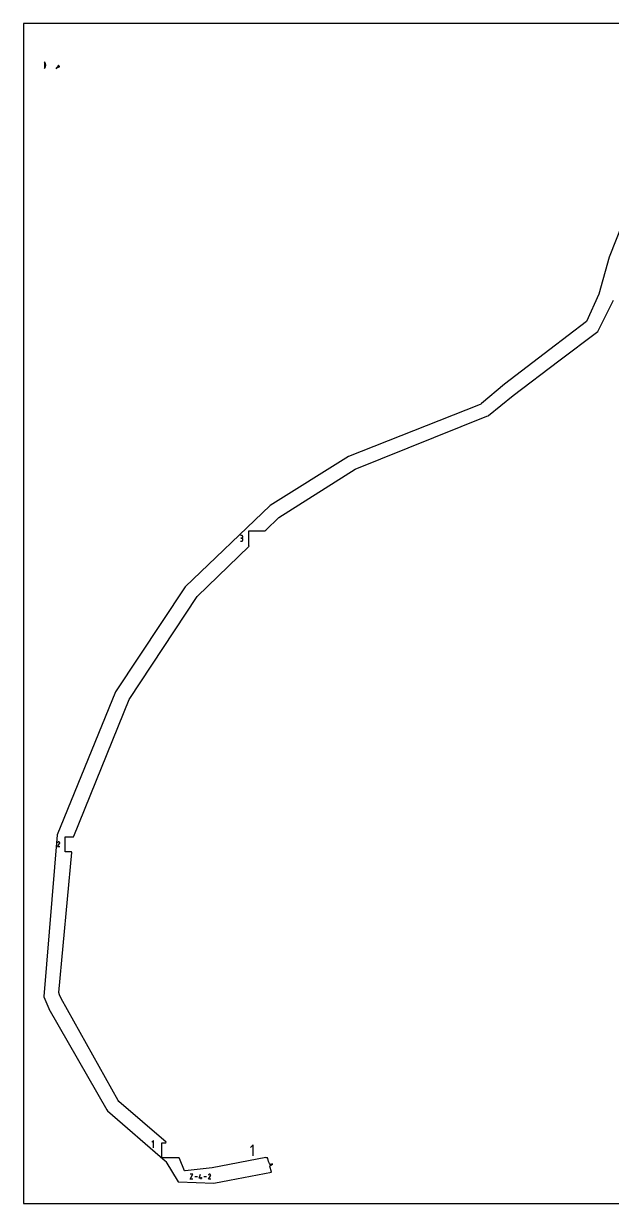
# Model space of a CAD drawing. Extents: x 0 to 40, y 0 to 40.
# Drawn here: x 0 to 19.93, y 0 to 40 of the extents above; entities that cross this region are included whole.
import ezdxf

# ---------------------------------------------------------------- set-up
doc = ezdxf.new("R2010")
doc.units = 0

msp = doc.modelspace()

# ---------------------------------------------------------------- linework, layer by layer
at = {"layer": 'annotation', "color": 1}
for p, q in [((0.715321, 38.59273), (0.713814, 38.594909)), ((0.716828, 38.594909), (0.715321, 38.59273)), ((0.715321, 38.592905), (0.715321, 38.590391)), ((0.720993, 38.59265), (0.718522, 38.59265)), ((0.722686, 38.591395), (0.723688, 38.594909)), ((0.725195, 38.591395), (0.722686, 38.591395)), ((0.724443, 38.590391), (0.724443, 38.592398)), ((0.72936, 38.59265), (0.72689, 38.59265)), ((0.731054, 38.591395), (0.732055, 38.594909)), ((0.733562, 38.591395), (0.731054, 38.591395)), ((0.73281, 38.590391), (0.73281, 38.592398)), ((0.734521, 38.589838), (0.738333, 38.603207)), ((0.744066, 38.589838), (0.734521, 38.589838)), ((0.741205, 38.586016), (0.741205, 38.593651)), ((1.176885, 38.546998), (1.179385, 38.551501)), ((1.179385, 38.551501), (1.176885, 38.551501)), ((1.179385, 38.546998), (1.176885, 38.546998)), ((1.183536, 38.549249), (1.181074, 38.549249)), ((1.185224, 38.547999), (1.186222, 38.551501)), ((1.187724, 38.547999), (1.185224, 38.547999)), ((1.186975, 38.546998), (1.186975, 38.548998)), ((1.191875, 38.549249), (1.189413, 38.549249)), ((1.194563, 38.551496), (1.193563, 38.551496)), ((1.193563, 38.546998), (1.194563, 38.546998)), ((1.194563, 38.549496), (1.194062, 38.549496)), ((1.194062, 38.549496), (1.194563, 38.549496)), ((1.194743, 38.551479), (1.194563, 38.551496)), ((1.194563, 38.549496), (1.194743, 38.549512)), ((1.194743, 38.54948), (1.194563, 38.549496)), ((1.194563, 38.549496), (1.194563, 38.549496)), ((1.194563, 38.546998), (1.194743, 38.547014)), ((1.194563, 38.546998), (1.194563, 38.546998)), ((1.194912, 38.551433), (1.194743, 38.551479)), ((1.194743, 38.549512), (1.194912, 38.549558)), ((1.194912, 38.549433), (1.194743, 38.54948)), ((1.194743, 38.547014), (1.194912, 38.547061)), ((1.195068, 38.551359), (1.194912, 38.551433)), ((1.194912, 38.549558), (1.195068, 38.549633)), ((1.195068, 38.549359), (1.194912, 38.549433)), ((1.194912, 38.547061), (1.195068, 38.547135)), ((1.195207, 38.55126), (1.195068, 38.551359)), ((1.195068, 38.549633), (1.195207, 38.549731)), ((1.195207, 38.54926), (1.195068, 38.549359)), ((1.195068, 38.547135), (1.195207, 38.547233)), ((1.195328, 38.55114), (1.195207, 38.55126)), ((1.195207, 38.549731), (1.195328, 38.549852)), ((1.195328, 38.54914), (1.195207, 38.54926)), ((1.195207, 38.547233), (1.195328, 38.547354)), ((1.195426, 38.551), (1.195328, 38.55114)), ((1.195328, 38.549852), (1.195426, 38.549992)), ((1.195426, 38.549), (1.195328, 38.54914)), ((1.195328, 38.547354), (1.195426, 38.547493)), ((1.1955, 38.550845), (1.195426, 38.551)), ((1.195426, 38.549992), (1.1955, 38.550148)), ((1.1955, 38.548845), (1.195426, 38.549)), ((1.195426, 38.547493), (1.1955, 38.547649)), ((1.195547, 38.550676), (1.1955, 38.550845)), ((1.1955, 38.550148), (1.195547, 38.550317)), ((1.195547, 38.548676), (1.1955, 38.548845)), ((1.1955, 38.547649), (1.195547, 38.547818)), ((1.195563, 38.550497), (1.195547, 38.550676)), ((1.195547, 38.550317), (1.195563, 38.550497)), ((1.195563, 38.548497), (1.195547, 38.548676)), ((1.195547, 38.547818), (1.195563, 38.547997)), ((1.195563, 38.550497), (1.195563, 38.550497)), ((1.195563, 38.547997), (1.195563, 38.548497)), ((1.195563, 38.548497), (1.195563, 38.548497)), ((7.393366, 22.641773), (7.351787, 22.641773)), ((7.351787, 22.454752), (7.393366, 22.454752)), ((7.393366, 22.558614), (7.372547, 22.558614)), ((7.372547, 22.558614), (7.393366, 22.558614)), ((7.400845, 22.641102), (7.393366, 22.641773)), ((7.393366, 22.558614), (7.400845, 22.559285)), ((7.400845, 22.557943), (7.393366, 22.558614)), ((7.393366, 22.558614), (7.393366, 22.558614)), ((7.393366, 22.454752), (7.400845, 22.455423)), ((7.393366, 22.454752), (7.393366, 22.454752)), ((7.407881, 22.639168), (7.400845, 22.641102)), ((7.400845, 22.559285), (7.407881, 22.561221)), ((7.407881, 22.556008), (7.400845, 22.557943)), ((7.400845, 22.455423), (7.407881, 22.457357)), ((7.41436, 22.636089), (7.407881, 22.639168)), ((7.407881, 22.561221), (7.41436, 22.564302)), ((7.41436, 22.55293), (7.407881, 22.556008)), ((7.407881, 22.457357), (7.41436, 22.460434)), ((7.420162, 22.631986), (7.41436, 22.636089)), ((7.41436, 22.564302), (7.420162, 22.568412)), ((7.420162, 22.548826), (7.41436, 22.55293)), ((7.41436, 22.460434), (7.420162, 22.464536)), ((7.425172, 22.626975), (7.420162, 22.631986)), ((7.420162, 22.568412), (7.425172, 22.573432)), ((7.425172, 22.543816), (7.420162, 22.548826)), ((7.420162, 22.464536), (7.425172, 22.469545)), ((7.429273, 22.621178), (7.425172, 22.626975)), ((7.425172, 22.573432), (7.429273, 22.579244)), ((7.429273, 22.538019), (7.425172, 22.543816)), ((7.425172, 22.469545), (7.429273, 22.475342)), ((7.432347, 22.614713), (7.429273, 22.621178)), ((7.429273, 22.579244), (7.432347, 22.58573)), ((7.432347, 22.531553), (7.429273, 22.538019)), ((7.429273, 22.475342), (7.432347, 22.481808)), ((7.434277, 22.607698), (7.432347, 22.614713)), ((7.432347, 22.58573), (7.434277, 22.592772)), ((7.434277, 22.524538), (7.432347, 22.531553)), ((7.432347, 22.481808), (7.434277, 22.488825)), ((7.434946, 22.600252), (7.434277, 22.607698)), ((7.434277, 22.592772), (7.434946, 22.600252)), ((7.434946, 22.517093), (7.434277, 22.524538)), ((7.434277, 22.488825), (7.434946, 22.496273)), ((7.434946, 22.600252), (7.434946, 22.600252)), ((7.434946, 22.496273), (7.434946, 22.517093)), ((7.434946, 22.517093), (7.434946, 22.517093)), ((1.148356, 12.087693), (1.218258, 12.200226)), ((1.224004, 12.087693), (1.148356, 12.087693)), ((1.153429, 12.239087), (1.148462, 12.229558)), ((1.157371, 12.244676), (1.153429, 12.239087)), ((1.1621, 12.249342), (1.157371, 12.244676)), ((1.167473, 12.253047), (1.1621, 12.249342)), ((1.173346, 12.255754), (1.167473, 12.253047)), ((1.179575, 12.257425), (1.173346, 12.255754)), ((1.186015, 12.258023), (1.179575, 12.257425)), ((1.192524, 12.25751), (1.186015, 12.258023)), ((1.198958, 12.25585), (1.192524, 12.25751)), ((1.205172, 12.253005), (1.198958, 12.25585)), ((1.21073, 12.249058), (1.205172, 12.253005)), ((1.205172, 12.253005), (1.205172, 12.253005)), ((1.215377, 12.244322), (1.21073, 12.249058)), ((1.219072, 12.238942), (1.215377, 12.244322)), ((1.218258, 12.200226), (1.218341, 12.20033)), ((1.218258, 12.200226), (1.218258, 12.200226)), ((1.218341, 12.20033), (1.218421, 12.200434)), ((1.218421, 12.200434), (1.218499, 12.20054)), ((1.218499, 12.20054), (1.218573, 12.200649)), ((1.218573, 12.200649), (1.218646, 12.200761)), ((1.218646, 12.200761), (1.218718, 12.200877)), ((1.218718, 12.200877), (1.218789, 12.200999)), ((1.218789, 12.200999), (1.21886, 12.201127)), ((1.21886, 12.201127), (1.218931, 12.201262)), ((1.218931, 12.201262), (1.221817, 12.207459)), ((1.218931, 12.201262), (1.218931, 12.201262)), ((1.221773, 12.233063), (1.219072, 12.238942)), ((1.22344, 12.22683), (1.221773, 12.233063)), ((1.221817, 12.207459), (1.223503, 12.213883)), ((1.22403, 12.220388), (1.22344, 12.22683)), ((1.223503, 12.213883), (1.22403, 12.220388)), ((4.406384, 2.129635), (4.352903, 2.076139)), ((4.406384, 1.88907), (4.406384, 2.129635)), ((7.781945, 1.981669), (7.699994, 1.899694)), ((7.781945, 1.613036), (7.781945, 1.981669)), ((5.645483, 0.819973), (5.739003, 0.988401)), ((5.739003, 0.988401), (5.645483, 0.988401)), ((5.739003, 0.819973), (5.645483, 0.819973)), ((5.894274, 0.904187), (5.80218, 0.904187)), ((5.957419, 0.857417), (5.994767, 0.988401)), ((6.050939, 0.857417), (5.957419, 0.857417)), ((6.022906, 0.819973), (6.022906, 0.894776)), ((6.206209, 0.904187), (6.114115, 0.904187)), ((6.269367, 0.819971), (6.338488, 0.931247)), ((6.34417, 0.819971), (6.269367, 0.819971)), ((6.274384, 0.969673), (6.269472, 0.960251)), ((6.278282, 0.9752), (6.274384, 0.969673)), ((6.282958, 0.979814), (6.278282, 0.9752)), ((6.288271, 0.983477), (6.282958, 0.979814)), ((6.294078, 0.986154), (6.288271, 0.983477)), ((6.300237, 0.987806), (6.294078, 0.986154)), ((6.306606, 0.988397), (6.300237, 0.987806)), ((6.313042, 0.987891), (6.306606, 0.988397)), ((6.319404, 0.986249), (6.313042, 0.987891)), ((6.325549, 0.983436), (6.319404, 0.986249)), ((6.331044, 0.979533), (6.325549, 0.983436)), ((6.325549, 0.983436), (6.325549, 0.983436)), ((6.335639, 0.97485), (6.331044, 0.979533)), ((6.339293, 0.96953), (6.335639, 0.97485)), ((6.338488, 0.931247), (6.33857, 0.931349)), ((6.338488, 0.931247), (6.338488, 0.931247)), ((6.33857, 0.931349), (6.338649, 0.931452)), ((6.338649, 0.931452), (6.338726, 0.931557)), ((6.338726, 0.931557), (6.3388, 0.931664)), ((6.3388, 0.931664), (6.338872, 0.931775)), ((6.338872, 0.931775), (6.338943, 0.931891)), ((6.338943, 0.931891), (6.339013, 0.932011)), ((6.339013, 0.932011), (6.339083, 0.932138)), ((6.339083, 0.932138), (6.339153, 0.932271)), ((6.339153, 0.932271), (6.342007, 0.938399)), ((6.339153, 0.932271), (6.339153, 0.932271)), ((6.341964, 0.963717), (6.339293, 0.96953)), ((6.343612, 0.957553), (6.341964, 0.963717)), ((6.342007, 0.938399), (6.343674, 0.944751)), ((6.344196, 0.951184), (6.343612, 0.957553)), ((6.343674, 0.944751), (6.344196, 0.951184))]:
    msp.add_line(p, q, dxfattribs=at)
at = {"layer": 'boundary', "color": 5}
for p, q in [((0.737656, 38.65137), (0.705106, 38.708292)), ((0.705106, 38.708292), (0.705106, 38.480929)), ((0.705106, 38.480929), (0.737656, 38.537848)), ((0.748862, 38.594608), (0.737656, 38.65137)), ((0.737656, 38.537848), (0.748862, 38.594608)), ((1.106831, 38.469836), (1.106362, 38.469129)), ((1.106362, 38.469129), (1.106603, 38.469311)), ((1.106603, 38.469311), (1.12891, 38.499845)), ((1.107393, 38.470686), (1.106831, 38.469836)), ((1.119911, 38.489704), (1.107393, 38.470686)), ((1.166888, 38.562565), (1.119911, 38.489704)), ((1.12891, 38.499845), (1.130642, 38.501127)), ((1.130642, 38.501127), (1.183507, 38.523063)), ((1.175772, 38.579385), (1.166888, 38.562565)), ((1.176036, 38.579897), (1.175772, 38.579385)), ((1.18029, 38.590507), (1.176036, 38.579897)), ((1.181497, 38.593366), (1.18029, 38.590507)), ((1.181657, 38.593121), (1.181497, 38.593366)), ((1.18421, 38.594192), (1.181657, 38.593121)), ((1.183507, 38.523063), (1.219183, 38.537188)), ((1.216921, 38.53998), (1.18421, 38.594192)), ((1.218965, 38.537583), (1.216921, 38.53998)), ((1.219183, 38.537188), (1.218965, 38.537583)), ((20.52885, 33.766713), (19.862329, 32.084024)), ((19.862329, 32.084024), (19.512166, 30.832197)), ((19.511531, 30.830816), (19.085024, 29.900242)), ((19.512166, 30.832197), (19.511531, 30.830816)), ((19.478624, 29.561899), (20.005636, 30.624732)), ((19.084117, 29.899267), (17.844556, 28.949852)), ((19.085024, 29.900242), (19.084117, 29.899267)), ((18.149465, 28.566873), (19.478624, 29.561899)), ((17.844556, 28.949852), (16.30945, 27.778789)), ((16.604811, 27.388602), (18.149465, 28.566873)), ((16.30945, 27.778789), (15.526223, 27.122959)), ((15.766497, 26.717654), (16.604811, 27.388602)), ((15.430721, 27.067707), (11.01805, 25.327969)), ((15.501497, 27.097125), (15.430721, 27.067707)), ((15.526223, 27.122959), (15.501497, 27.097125)), ((11.247128, 24.896871), (15.71429, 26.688308)), ((15.71429, 26.688308), (15.75249, 26.703392)), ((15.75249, 26.703392), (15.766497, 26.717654)), ((11.017912, 25.327889), (8.364545, 23.6605)), ((11.01805, 25.327969), (11.017912, 25.327889)), ((8.656996, 23.256069), (11.247128, 24.896871)), ((8.364545, 23.6605), (5.479547, 20.909483)), ((8.212892, 22.827169), (8.656996, 23.256069)), ((7.640145, 22.296069), (7.640145, 22.800669)), ((7.640145, 22.800669), (8.185453, 22.800669)), ((8.185453, 22.800669), (8.212892, 22.827169)), ((5.887176, 20.581068), (7.6473, 22.280938)), ((7.6473, 22.280938), (7.640145, 22.296069)), ((5.479547, 20.909483), (3.114254, 17.348867)), ((3.580716, 17.083956), (5.887176, 20.581068)), ((3.114254, 17.348867), (1.143342, 12.494294)), ((1.70394, 12.451661), (3.580716, 17.083956)), ((1.143305, 12.493851), (0.686879, 7.009388)), ((1.143342, 12.494294), (1.143305, 12.493851)), ((1.411817, 11.920561), (1.411817, 12.425161)), ((1.411817, 12.425161), (1.69141, 12.425161)), ((1.69141, 12.425161), (1.70394, 12.451661)), ((1.190803, 7.148416), (1.631965, 11.894061)), ((1.619435, 11.920561), (1.411817, 11.920561)), ((1.631965, 11.894061), (1.619435, 11.920561)), ((0.686879, 7.009388), (0.68675, 7.007845)), ((0.68675, 7.007845), (0.853642, 6.60719)), ((1.191265, 7.147279), (1.190803, 7.148416)), ((1.223181, 7.068558), (1.191265, 7.147279)), ((1.272501, 6.947533), (1.223181, 7.068558)), ((1.273079, 6.946377), (1.272501, 6.947533)), ((3.21116, 3.484946), (1.273079, 6.946377)), ((0.853642, 6.60719), (0.853702, 6.607082)), ((0.853702, 6.607082), (0.853871, 6.606494)), ((0.853871, 6.606494), (0.858468, 6.592264)), ((0.858468, 6.592264), (2.821748, 3.170157)), ((3.22896, 3.453202), (3.21116, 3.484946)), ((3.229953, 3.451381), (3.228827, 3.453396)), ((3.228827, 3.453396), (3.22896, 3.453202)), ((4.831518, 2.076153), (3.229953, 3.451381)), ((2.821748, 3.170157), (2.840546, 3.137332)), ((2.840546, 3.137332), (4.800123, 1.445094)), ((4.693073, 1.545053), (4.693073, 2.049653)), ((4.693073, 2.049653), (4.818988, 2.049653)), ((4.818988, 2.049653), (4.831518, 2.076153)), ((5.274558, 1.545053), (4.693073, 1.545053)), ((4.800123, 1.445094), (4.823554, 1.424859)), ((4.823554, 1.424859), (5.247235, 0.731746)), ((5.287088, 1.518553), (5.274558, 1.545053)), ((5.456124, 1.105926), (5.287088, 1.518553)), ((6.390375, 1.209052), (5.480958, 1.108666)), ((8.214495, 1.557866), (6.390375, 1.209052)), ((8.214495, 1.545053), (8.214495, 1.557866)), ((8.269505, 1.545053), (8.214495, 1.545053)), ((8.282035, 1.518553), (8.269505, 1.545053)), ((8.308829, 1.423907), (8.282035, 1.518553)), ((8.339149, 1.358085), (8.308829, 1.423907)), ((8.339563, 1.356687), (8.339149, 1.358085)), ((8.358253, 1.321649), (8.339563, 1.356687)), ((8.348169, 1.277274), (8.437759, 1.328629)), ((8.366506, 1.211591), (8.348169, 1.277274)), ((8.40699, 1.328216), (8.358253, 1.321649)), ((8.371109, 1.199805), (8.366506, 1.211591)), ((8.446635, 1.333472), (8.40699, 1.328216)), ((8.437759, 1.328629), (8.446635, 1.333472)), ((5.480958, 1.108666), (5.456124, 1.105926)), ((6.98103, 0.786018), (8.409439, 1.055053)), ((8.371017, 1.199681), (8.371139, 1.199782)), ((8.386448, 1.140552), (8.371017, 1.199681)), ((8.371139, 1.199782), (8.371109, 1.199805)), ((8.411028, 1.05572), (8.386448, 1.140552)), ((8.409439, 1.055053), (8.409855, 1.055084)), ((8.409855, 1.055084), (8.409923, 1.055102)), ((8.409923, 1.055102), (8.411028, 1.05572)), ((5.247235, 0.731746), (5.258275, 0.731334)), ((5.258275, 0.731334), (6.453736, 0.68675)), ((6.453736, 0.68675), (6.98103, 0.786018))]:
    msp.add_line(p, q, dxfattribs=at)
at = {"layer": 'frame', "color": 5}
for p, q in [((40, 40), (0, 40)), ((0, 40), (0, 0)), ((0, 0), (40, 0))]:
    msp.add_line(p, q, dxfattribs=at)

doc.saveas('drawing.dxf')
